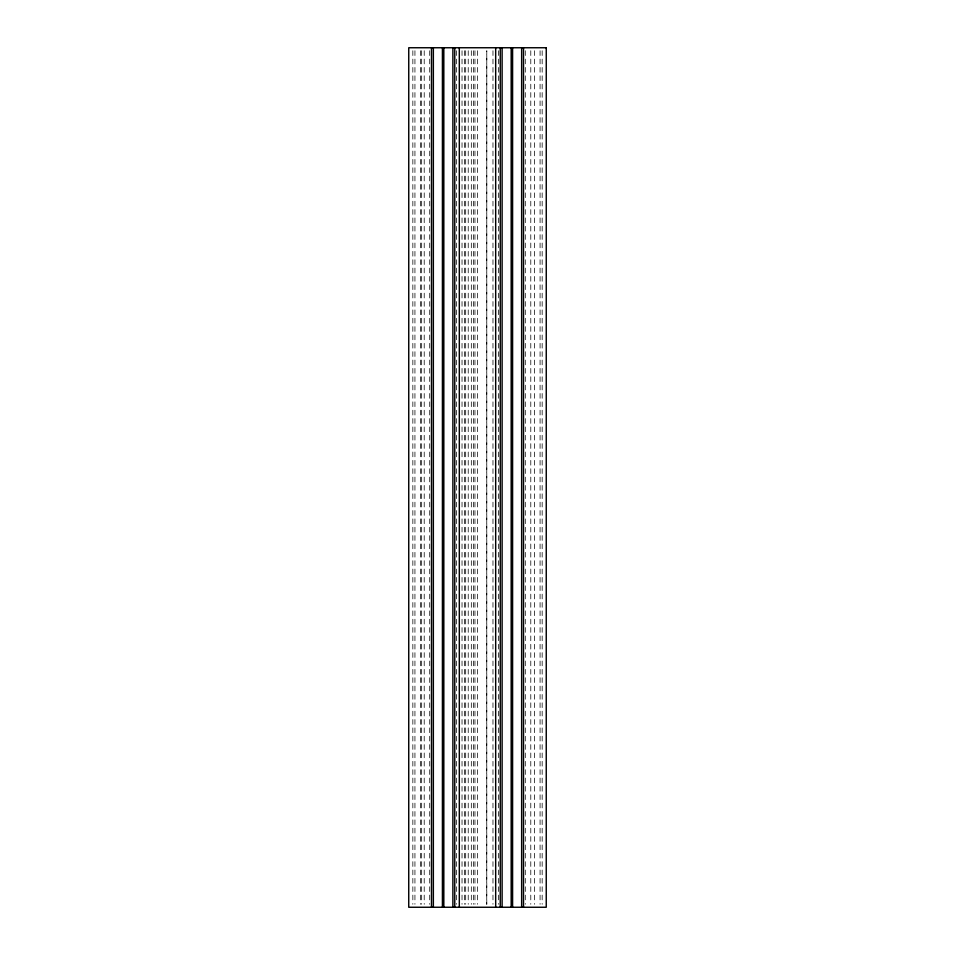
<?xml version="1.0" encoding="UTF-8"?>
<svg xmlns="http://www.w3.org/2000/svg" width="955" height="955" viewBox="0 0 955 955"><rect width="100%" height="100%" fill="white"/><g stroke="black" fill="none" stroke-linecap="round" stroke-linejoin="round"><path stroke-width="0.72" stroke-dasharray="4.78 3.58" d="M542.165 50.734L542.165 904.266M540.076 50.734L540.076 904.266M534.442 50.734L534.442 904.266M530.789 50.734L530.789 904.266M525.286 50.734L525.286 904.266M498.474 50.734L498.474 904.266M492.971 50.734L492.971 904.266M477.5 50.734L477.5 904.266M474.957 50.734L474.957 904.266M473.405 50.734L473.405 904.266M471.316 50.734L471.316 904.266M468.225 50.734L468.225 904.266M465.682 50.734L465.682 904.266M464.572 50.734L464.572 904.266M462.029 50.734L462.029 904.266M456.526 50.734L456.526 904.266M429.714 50.734L429.714 904.266M424.211 50.734L424.211 904.266M421.668 50.734L421.668 904.266M420.57 50.734L420.57 904.266M414.936 50.734L414.936 904.266M412.846 50.734L412.846 904.266M486.787 904.266L486.787 50.734L486.74 904.266"/><path stroke-width="1.43" d="M523.519 47.75L523.519 907.25M521.645 47.75L521.645 907.25M512.596 47.75L512.596 907.25M511.88 47.75L511.88 907.25M511.176 47.75L511.176 907.25M502.115 47.75L502.115 907.25M500.241 47.75L500.241 907.25M495.681 47.75L495.681 907.25M459.307 47.75L459.307 907.25M454.771 47.75L454.771 907.25M452.885 47.75L452.885 907.25M443.824 47.75L443.824 907.25M443.12 47.75L443.12 907.25M442.416 47.75L442.416 907.25M433.355 47.75L433.355 907.25M431.481 47.75L431.481 907.25M546.248 47.75L408.752 47.75L408.74 907.25L546.248 907.25L546.26 47.75"/></g></svg>
